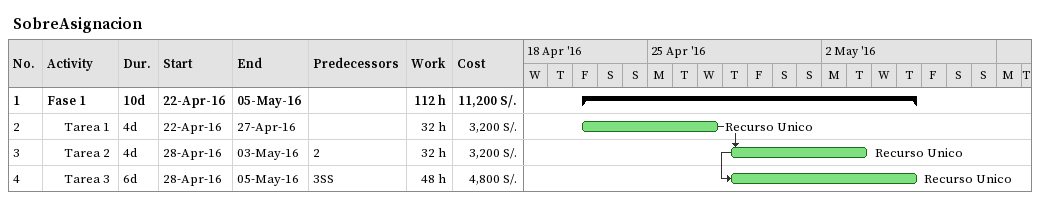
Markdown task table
SobreAsignacion

| ID | Level | Task | Duration | Start | Finish | Predecessors | Resources | Work (h) | Cost (S/.) |
|---|---|---|---|---|---|---|---|---|---|
| 1 | 1 | **Fase 1** | 10d | 2016-04-22 | 2016-05-05 |  |  | 112 | 11200 |
| 2 | 2 | Tarea 1 | 4d | 2016-04-22 | 2016-04-27 |  | Recurso Unico | 32 | 3200 |
| 3 | 2 | Tarea 2 | 4d | 2016-04-28 | 2016-05-03 | 2 | Recurso Unico | 32 | 3200 |
| 4 | 2 | Tarea 3 | 6d | 2016-04-28 | 2016-05-05 | 3SS | Recurso Unico | 48 | 4800 |
